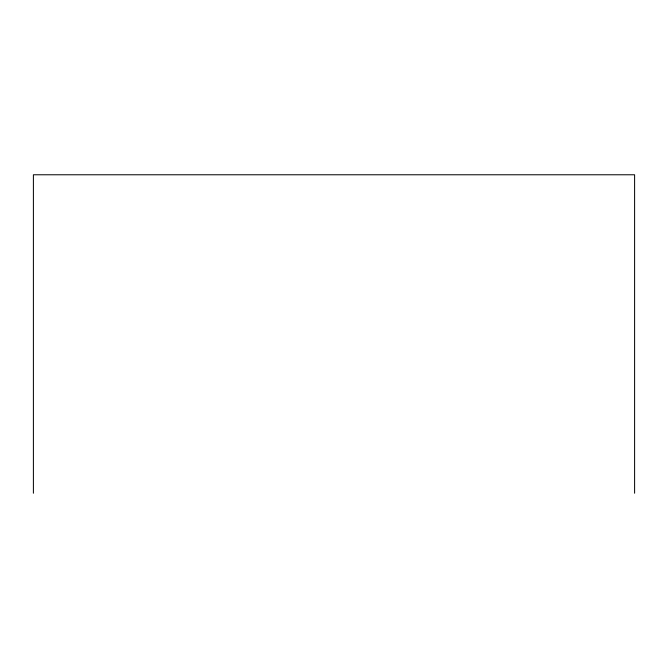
<?xml version="1.0" encoding="UTF-8"?>
<svg xmlns="http://www.w3.org/2000/svg" width="668" height="668" viewBox="0 0 668 668"><rect width="100%" height="100%" fill="white"/><g stroke="black" fill="none" stroke-linecap="round" stroke-linejoin="round"><path stroke-width="1" d="M634.6 493.226L634.6 174.774L33.4 174.774L33.4 493.226"/></g></svg>
